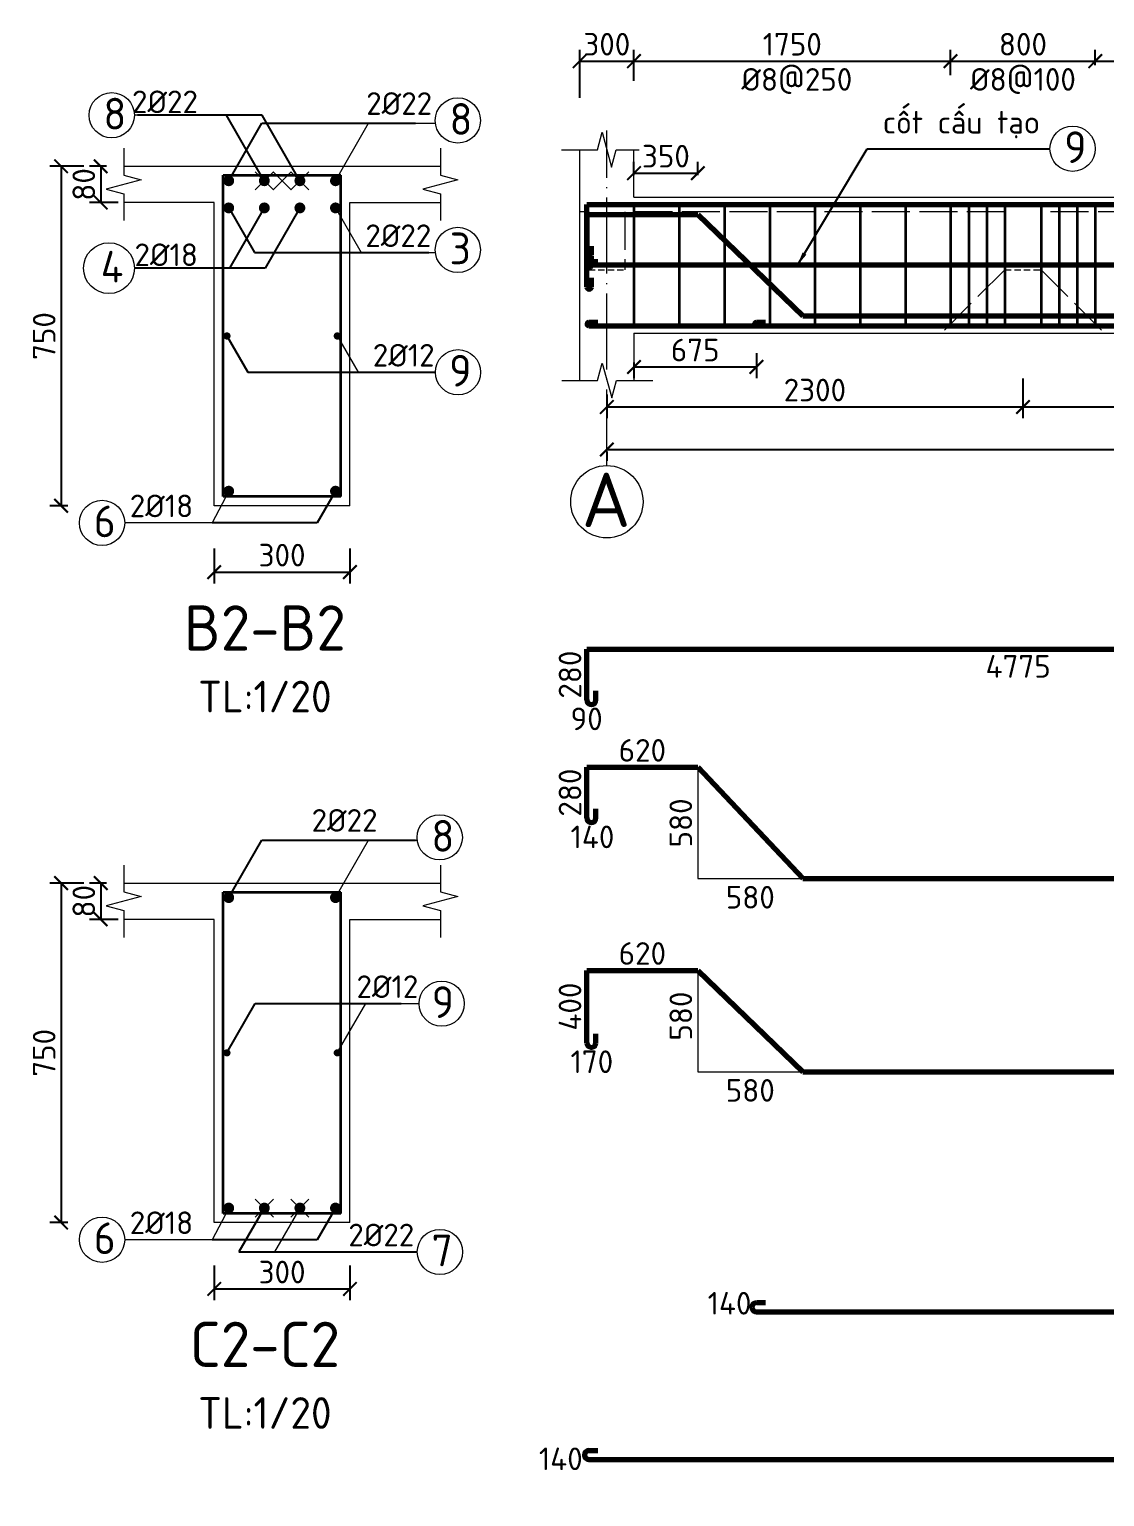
# Model space of a CAD drawing. Header units: millimetres. Extents: x 0 to 4970, y -594 to 1412.
# Drawn here: x 4017.3 to 4136.2, y 255.2 to 417.3 of the extents above; entities that cross this region are included whole.
import ezdxf

# ---------------------------------------------------------------- set-up
doc = ezdxf.new("R2010")
doc.units = ezdxf.units.MM
doc.header["$LTSCALE"] = 0.35
doc.header["$PDMODE"] = 3
for name, pattern in [('ACAD_ISO02W100', [15, 12, -3]), ('ACAD_ISO04W100', [30, 24, -3, 0, -3]), ('JIS_02_2.0', [3, 2, -1])]:
    doc.linetypes.add(name, pattern=pattern)
doc.layers.get('0').update_dxf_attribs({"lineweight": 50})
for name, color, linetype, lineweight in [('Cot Dai', 7, 'Continuous', 35), ('Cot thep', 2, 'Continuous', 70), ('Cotthepcat', 3, 'Continuous', 70), ('Duong Bao', 6, 'Continuous', 18), ('Kich Thuoc', 1, 'Continuous', 20), ('Ky Hieu', 4, 'Continuous', 20), ('Net Khuat', 5, 'ACAD_ISO02W100', 20), ('Text', 40, 'Continuous', 20), ('Truc', 3, 'ACAD_ISO04W100', 20)]:
    doc.layers.add(name, color=color, linetype=linetype, lineweight=lineweight)
doc.styles.get("Standard").update_dxf_attribs({"font": 'isocpeur.ttf'})
doc.styles.add('VN', font='')
doc.styles.get('VN').set_extended_font_data('TCVN 7284')
doc.dimstyles.new('Dim20', dxfattribs={"dimtxt": 2.5, "dimasz": 1.5, "dimexe": 1.25, "dimexo": 0.625, "dimtad": 1, "dimlfac": 20, "dimtxsty": 'Standard', "dimblk": 'ARCHTICK', "dimcen": 2.5, "dimadec": 0, "dimazin": 0, "dimtfac": 1, "dimtmove": 0, "dimatfit": 3, "dimfxl": 1, "dimarcsym": 0})
doc.dimstyles.new('Dim50', dxfattribs={"dimtxt": 2.5, "dimasz": 1.5, "dimexe": 1.25, "dimexo": 0.625, "dimtad": 1, "dimlfac": 50, "dimtxsty": 'Standard', "dimblk": 'ARCHTICK', "dimcen": 2.5, "dimadec": 0, "dimazin": 0, "dimtfac": 1, "dimtmove": 0, "dimatfit": 3, "dimfxl": 1, "dimarcsym": 0})
doc.dimstyles.new('Dim50KT', dxfattribs={"dimtxt": 2.5, "dimasz": 1.5, "dimexe": 1.25, "dimexo": 0.625, "dimtad": 1, "dimlfac": 50, "dimtxsty": 'Standard', "dimblk": 'ARCHTICK', "dimcen": 2.5, "dimse1": 1, "dimse2": 1, "dimsd1": 1, "dimsd2": 1, "dimadec": 0, "dimazin": 0, "dimtfac": 1, "dimtmove": 0, "dimatfit": 3, "dimfxl": 1, "dimarcsym": 0})
doc.dimstyles.new('ISO-25', dxfattribs={"dimtxt": 2.5, "dimasz": 2.5, "dimexe": 1.25, "dimexo": 0.625, "dimtad": 1, "dimtxsty": 'Standard', "dimcen": 2.5, "dimadec": 0, "dimazin": 0, "dimtfac": 1, "dimtmove": 0, "dimatfit": 3, "dimfxl": 1, "dimarcsym": 0})

# ---------------------------------------------------------------- blocks, each defined once
blk = doc.blocks.new('_ArchTick')
at = {"color": 0, "linetype": 'ByBlock', "const_width": 0.15}
blk.add_lwpolyline([(-0.5, -0.5), (0.5, 0.5)], dxfattribs=at)
blk = doc.blocks.new('*D138')
at = {"layer": 'Defpoints', "color": 0}
for p in [(4084.14, 413.82), (4084.14, 411.03), (4078.14, 409.15)]:
    blk.add_point(p, dxfattribs=at)
at = {"layer": 'Kich Thuoc', "color": 0, "lineweight": -2}
for p, q in [((4078.14, 409.77), (4078.14, 415.07)), ((4084.14, 411.66), (4084.14, 415.07)), ((4078.14, 413.82), (4084.14, 413.82))]:
    blk.add_line(p, q, dxfattribs=at)
at = {"layer": 'Kich Thuoc', "color": 0, "lineweight": -2, "xscale": 1.5, "yscale": 1.5, "zscale": 1.5, "rotation": 180}
blk.add_blockref('_ArchTick', (4078.14, 413.82), dxfattribs=at)
at = {"layer": 'Kich Thuoc', "color": 0, "lineweight": -2, "xscale": 1.5, "yscale": 1.5, "zscale": 1.5}
blk.add_blockref('_ArchTick', (4084.14, 413.82), dxfattribs=at)
at = {"layer": 'Kich Thuoc', "color": 0, "insert": (4081.14, 415.69), "char_height": 2.5, "attachment_point": 5}
blk.add_mtext('300', dxfattribs=at)
blk = doc.blocks.new('*D147')
at = {"layer": 'Defpoints', "color": 0}
for p in [(4078.94, 335.8), (4091.2, 335.8), (4091.2, 335.8)]:
    blk.add_point(p, dxfattribs=at)
at = {"layer": 'Kich Thuoc', "color": 0, "insert": (4085.07, 337.67), "char_height": 2.5, "attachment_point": 5}
blk.add_mtext('620', dxfattribs=at)
blk = doc.blocks.new('*D141')
at = {"layer": 'Defpoints', "color": 0}
for p in [(4026.44, 402.2), (4025.19, 398.2), (4027.74, 398.2)]:
    blk.add_point(p, dxfattribs=at)
at = {"layer": 'Kich Thuoc', "color": 0, "lineweight": -2}
for p, q in [((4025.82, 402.2), (4023.94, 402.2)), ((4025.19, 402.2), (4025.19, 398.2)), ((4027.12, 398.2), (4023.94, 398.2))]:
    blk.add_line(p, q, dxfattribs=at)
at = {"layer": 'Kich Thuoc', "color": 0, "lineweight": -2, "xscale": 1.5, "yscale": 1.5, "zscale": 1.5}
for p, rotation in [((4025.19, 402.2), 90), ((4025.19, 398.2), 270)]:
    blk.add_blockref('_ArchTick', p, dxfattribs=dict(at, rotation=rotation))
at = {"layer": 'Kich Thuoc', "color": 0, "insert": (4023.32, 400.2), "char_height": 2.5, "attachment_point": 5, "rotation": 90}
blk.add_mtext('80', dxfattribs=at)
blk = doc.blocks.new('*D142')
at = {"layer": 'Defpoints', "color": 0}
for p in [(4023.94, 402.2), (4020.81, 364.7), (4022.19, 364.7)]:
    blk.add_point(p, dxfattribs=at)
at = {"layer": 'Kich Thuoc', "color": 0, "lineweight": -2}
for p, q in [((4023.32, 402.2), (4019.56, 402.2)), ((4020.81, 402.2), (4020.81, 364.7)), ((4021.56, 364.7), (4019.56, 364.7))]:
    blk.add_line(p, q, dxfattribs=at)
at = {"layer": 'Kich Thuoc', "color": 0, "lineweight": -2, "xscale": 1.5, "yscale": 1.5, "zscale": 1.5}
for p, rotation in [((4020.81, 402.2), 90), ((4020.81, 364.7), 270)]:
    blk.add_blockref('_ArchTick', p, dxfattribs=dict(at, rotation=rotation))
at = {"layer": 'Kich Thuoc', "color": 0, "insert": (4018.94, 383.45), "char_height": 2.5, "attachment_point": 5, "rotation": 90}
blk.add_mtext('750', dxfattribs=at)
blk = doc.blocks.new('*D143')
at = {"layer": 'Defpoints', "color": 0}
for p in [(4037.74, 360.59), (4052.74, 360.59), (4052.74, 357.36)]:
    blk.add_point(p, dxfattribs=at)
at = {"layer": 'Kich Thuoc', "color": 0, "lineweight": -2}
for p, q in [((4037.74, 359.96), (4037.74, 356.11)), ((4052.74, 359.96), (4052.74, 356.11)), ((4037.74, 357.36), (4052.74, 357.36))]:
    blk.add_line(p, q, dxfattribs=at)
at = {"layer": 'Kich Thuoc', "color": 0, "lineweight": -2, "xscale": 1.5, "yscale": 1.5, "zscale": 1.5, "rotation": 180}
blk.add_blockref('_ArchTick', (4037.74, 357.36), dxfattribs=at)
at = {"layer": 'Kich Thuoc', "color": 0, "lineweight": -2, "xscale": 1.5, "yscale": 1.5, "zscale": 1.5}
blk.add_blockref('_ArchTick', (4052.74, 357.36), dxfattribs=at)
at = {"layer": 'Kich Thuoc', "color": 0, "insert": (4045.24, 359.24), "char_height": 2.5, "attachment_point": 5}
blk.add_mtext('300', dxfattribs=at)
blk = doc.blocks.new('*D144')
at = {"layer": 'Defpoints', "color": 0}
for p in [(4026.44, 323), (4025.19, 319), (4027.74, 319)]:
    blk.add_point(p, dxfattribs=at)
at = {"layer": 'Kich Thuoc', "color": 0, "lineweight": -2}
for p, q in [((4025.82, 323), (4023.94, 323)), ((4025.19, 323), (4025.19, 319)), ((4027.12, 319), (4023.94, 319))]:
    blk.add_line(p, q, dxfattribs=at)
at = {"layer": 'Kich Thuoc', "color": 0, "lineweight": -2, "xscale": 1.5, "yscale": 1.5, "zscale": 1.5}
for p, rotation in [((4025.19, 323), 90), ((4025.19, 319), 270)]:
    blk.add_blockref('_ArchTick', p, dxfattribs=dict(at, rotation=rotation))
at = {"layer": 'Kich Thuoc', "color": 0, "insert": (4023.32, 321), "char_height": 2.5, "attachment_point": 5, "rotation": 90}
blk.add_mtext('80', dxfattribs=at)
blk = doc.blocks.new('*D145')
at = {"layer": 'Defpoints', "color": 0}
for p in [(4023.94, 323), (4020.81, 285.5), (4022.19, 285.5)]:
    blk.add_point(p, dxfattribs=at)
at = {"layer": 'Kich Thuoc', "color": 0, "lineweight": -2}
for p, q in [((4023.32, 323), (4019.56, 323)), ((4020.81, 323), (4020.81, 285.5)), ((4021.56, 285.5), (4019.56, 285.5))]:
    blk.add_line(p, q, dxfattribs=at)
at = {"layer": 'Kich Thuoc', "color": 0, "lineweight": -2, "xscale": 1.5, "yscale": 1.5, "zscale": 1.5}
for p, rotation in [((4020.81, 323), 90), ((4020.81, 285.5), 270)]:
    blk.add_blockref('_ArchTick', p, dxfattribs=dict(at, rotation=rotation))
at = {"layer": 'Kich Thuoc', "color": 0, "insert": (4018.94, 304.25), "char_height": 2.5, "attachment_point": 5, "rotation": 90}
blk.add_mtext('750', dxfattribs=at)
blk = doc.blocks.new('*D146')
at = {"layer": 'Defpoints', "color": 0}
for p in [(4037.74, 281.38), (4052.74, 281.38), (4052.74, 278.16)]:
    blk.add_point(p, dxfattribs=at)
at = {"layer": 'Kich Thuoc', "color": 0, "lineweight": -2}
for p, q in [((4037.74, 280.76), (4037.74, 276.91)), ((4052.74, 280.76), (4052.74, 276.91)), ((4037.74, 278.16), (4052.74, 278.16))]:
    blk.add_line(p, q, dxfattribs=at)
at = {"layer": 'Kich Thuoc', "color": 0, "lineweight": -2, "xscale": 1.5, "yscale": 1.5, "zscale": 1.5, "rotation": 180}
blk.add_blockref('_ArchTick', (4037.74, 278.16), dxfattribs=at)
at = {"layer": 'Kich Thuoc', "color": 0, "lineweight": -2, "xscale": 1.5, "yscale": 1.5, "zscale": 1.5}
blk.add_blockref('_ArchTick', (4052.74, 278.16), dxfattribs=at)
at = {"layer": 'Kich Thuoc', "color": 0, "insert": (4045.24, 280.03), "char_height": 2.5, "attachment_point": 5}
blk.add_mtext('300', dxfattribs=at)
blk = doc.blocks.new('*D165')
at = {"layer": 'Defpoints', "color": 0}
for p in [(4084.14, 400.59), (4091.2, 401.44), (4091.2, 400.59)]:
    blk.add_point(p, dxfattribs=at)
at = {"layer": 'Kich Thuoc', "color": 0, "lineweight": -2}
for p, q in [((4084.14, 401.21), (4084.14, 402.69)), ((4091.2, 401.21), (4091.2, 402.69)), ((4084.14, 401.44), (4091.2, 401.44))]:
    blk.add_line(p, q, dxfattribs=at)
at = {"layer": 'Kich Thuoc', "color": 0, "lineweight": -2, "xscale": 1.5, "yscale": 1.5, "zscale": 1.5, "rotation": 180}
blk.add_blockref('_ArchTick', (4084.14, 401.44), dxfattribs=at)
at = {"layer": 'Kich Thuoc', "color": 0, "lineweight": -2, "xscale": 1.5, "yscale": 1.5, "zscale": 1.5}
blk.add_blockref('_ArchTick', (4091.2, 401.44), dxfattribs=at)
at = {"layer": 'Kich Thuoc', "color": 0, "insert": (4087.67, 403.32), "char_height": 2.5, "attachment_point": 5}
blk.add_mtext('350', dxfattribs=at)
blk = doc.blocks.new('*D166')
at = {"layer": 'Defpoints', "color": 0}
for p in [(4084.14, 381.15), (4097.68, 382.18), (4097.68, 380.03)]:
    blk.add_point(p, dxfattribs=at)
at = {"layer": 'Kich Thuoc', "color": 0, "lineweight": -2}
for p, q in [((4097.68, 381.56), (4097.68, 378.78)), ((4084.14, 380.52), (4084.14, 378.78)), ((4084.14, 380.03), (4097.68, 380.03))]:
    blk.add_line(p, q, dxfattribs=at)
at = {"layer": 'Kich Thuoc', "color": 0, "lineweight": -2, "xscale": 1.5, "yscale": 1.5, "zscale": 1.5, "rotation": 180}
blk.add_blockref('_ArchTick', (4084.14, 380.03), dxfattribs=at)
at = {"layer": 'Kich Thuoc', "color": 0, "lineweight": -2, "xscale": 1.5, "yscale": 1.5, "zscale": 1.5}
blk.add_blockref('_ArchTick', (4097.68, 380.03), dxfattribs=at)
at = {"layer": 'Kich Thuoc', "color": 0, "insert": (4090.91, 381.9), "char_height": 2.5, "attachment_point": 5}
blk.add_mtext('675', dxfattribs=at)
blk = doc.blocks.new('*D197')
at = {"layer": 'Defpoints', "color": 0}
for p in [(4079.79, 348.84), (4078.94, 343.24), (4078.94, 343.24)]:
    blk.add_point(p, dxfattribs=at)
at = {"layer": 'Kich Thuoc', "color": 0, "insert": (4077.07, 346.04), "char_height": 2.5, "attachment_point": 5, "rotation": 90}
blk.add_mtext('280', dxfattribs=at)
blk = doc.blocks.new('*D198')
at = {"layer": 'Defpoints', "color": 0}
for p in [(4079.79, 335.8), (4078.94, 330.2), (4078.94, 330.2)]:
    blk.add_point(p, dxfattribs=at)
at = {"layer": 'Kich Thuoc', "color": 0, "insert": (4077.07, 333), "char_height": 2.5, "attachment_point": 5, "rotation": 90}
blk.add_mtext('280', dxfattribs=at)
blk = doc.blocks.new('*D199')
at = {"layer": 'Defpoints', "color": 0}
for p in [(4079.79, 313.36), (4078.94, 305.36), (4078.94, 305.36)]:
    blk.add_point(p, dxfattribs=at)
at = {"layer": 'Kich Thuoc', "color": 0, "insert": (4077.07, 309.36), "char_height": 2.5, "attachment_point": 5, "rotation": 90}
blk.add_mtext('400', dxfattribs=at)
blk = doc.blocks.new('*D201')
at = {"layer": 'Defpoints', "color": 0}
for p in [(4078.94, 313.36), (4091.2, 313.36), (4091.2, 313.36)]:
    blk.add_point(p, dxfattribs=at)
at = {"layer": 'Kich Thuoc', "color": 0, "insert": (4085.07, 315.23), "char_height": 2.5, "attachment_point": 5}
blk.add_mtext('620', dxfattribs=at)
blk = doc.blocks.new('*D202')
at = {"layer": 'Defpoints', "color": 0}
for p in [(4102.8, 301.89), (4186.44, 301.89), (4186.44, 298.24)]:
    blk.add_point(p, dxfattribs=at)
at = {"layer": 'Kich Thuoc', "color": 0, "insert": (4144.62, 300.11), "char_height": 2.5, "attachment_point": 5}
blk.add_mtext('4180', dxfattribs=at)
blk = doc.blocks.new('*D203')
at = {"layer": 'Defpoints', "color": 0}
for p in [(4102.8, 323.23), (4186.44, 323.23), (4186.44, 319.58)]:
    blk.add_point(p, dxfattribs=at)
at = {"layer": 'Kich Thuoc', "color": 0, "insert": (4144.62, 321.45), "char_height": 2.5, "attachment_point": 5}
blk.add_mtext('4180', dxfattribs=at)
blk = doc.blocks.new('*D204')
at = {"layer": 'Defpoints', "color": 0}
for p in [(4091.2, 335.8), (4091.2, 323.5), (4091.2, 323.5)]:
    blk.add_point(p, dxfattribs=at)
at = {"layer": 'Kich Thuoc', "color": 0, "insert": (4089.32, 329.65), "char_height": 2.5, "attachment_point": 5, "rotation": 90}
blk.add_mtext('580', dxfattribs=at)
blk = doc.blocks.new('*D205')
at = {"layer": 'Defpoints', "color": 0}
for p in [(4091.2, 322.89), (4102.8, 322.89), (4102.8, 319.57)]:
    blk.add_point(p, dxfattribs=at)
at = {"layer": 'Kich Thuoc', "color": 0, "insert": (4097, 321.44), "char_height": 2.5, "attachment_point": 5}
blk.add_mtext('580', dxfattribs=at)
blk = doc.blocks.new('*D208')
at = {"layer": 'Defpoints', "color": 0}
for p in [(4091.2, 314.46), (4091.2, 302.16), (4091.2, 302.16)]:
    blk.add_point(p, dxfattribs=at)
at = {"layer": 'Kich Thuoc', "color": 0, "insert": (4089.32, 308.31), "char_height": 2.5, "attachment_point": 5, "rotation": 90}
blk.add_mtext('580', dxfattribs=at)
blk = doc.blocks.new('*D209')
at = {"layer": 'Defpoints', "color": 0}
for p in [(4091.2, 301.55), (4102.8, 301.55), (4102.8, 298.23)]:
    blk.add_point(p, dxfattribs=at)
at = {"layer": 'Kich Thuoc', "color": 0, "insert": (4097, 300.1), "char_height": 2.5, "attachment_point": 5}
blk.add_mtext('580', dxfattribs=at)
blk = doc.blocks.new('*D215')
at = {"layer": 'Defpoints', "color": 0}
for p in [(4097.68, 275.65), (4199.92, 275.65), (4199.92, 271.6)]:
    blk.add_point(p, dxfattribs=at)
at = {"layer": 'Kich Thuoc', "color": 0, "insert": (4148.8, 273.48), "char_height": 2.5, "attachment_point": 5}
blk.add_mtext('5110', dxfattribs=at)
blk = doc.blocks.new('*D216')
at = {"layer": 'Defpoints', "color": 0}
for p in [(4079.16, 261.08), (4222.74, 261.08), (4222.74, 255.21)]:
    blk.add_point(p, dxfattribs=at)
at = {"layer": 'Kich Thuoc', "color": 0, "insert": (4150.95, 257.09), "char_height": 2.5, "attachment_point": 5}
blk.add_mtext('7200', dxfattribs=at)
blk = doc.blocks.new('*D352')
at = {"layer": 'Defpoints', "color": 0}
for p in [(4135.14, 413.82), (4135.14, 412.8), (4119.14, 411.66)]:
    blk.add_point(p, dxfattribs=at)
at = {"layer": 'Kich Thuoc', "color": 0, "lineweight": -2}
for p, q in [((4119.14, 412.28), (4119.14, 415.07)), ((4135.14, 413.43), (4135.14, 415.07)), ((4119.14, 413.82), (4135.14, 413.82))]:
    blk.add_line(p, q, dxfattribs=at)
at = {"layer": 'Kich Thuoc', "color": 0, "lineweight": -2, "xscale": 1.5, "yscale": 1.5, "zscale": 1.5, "rotation": 180}
blk.add_blockref('_ArchTick', (4119.14, 413.82), dxfattribs=at)
at = {"layer": 'Kich Thuoc', "color": 0, "lineweight": -2, "xscale": 1.5, "yscale": 1.5, "zscale": 1.5}
blk.add_blockref('_ArchTick', (4135.14, 413.82), dxfattribs=at)
at = {"layer": 'Kich Thuoc', "color": 0, "insert": (4127.14, 415.69), "char_height": 2.5, "attachment_point": 5}
blk.add_mtext('800', dxfattribs=at)
blk = doc.blocks.new('*D357')
at = {"layer": 'Defpoints', "color": 0}
for p in [(4119.14, 413.82), (4084.14, 411.66), (4119.14, 411.66)]:
    blk.add_point(p, dxfattribs=at)
at = {"layer": 'Kich Thuoc', "color": 0, "lineweight": -2}
for p, q in [((4084.14, 412.28), (4084.14, 415.07)), ((4119.14, 412.28), (4119.14, 415.07)), ((4084.14, 413.82), (4119.14, 413.82))]:
    blk.add_line(p, q, dxfattribs=at)
at = {"layer": 'Kich Thuoc', "color": 0, "lineweight": -2, "xscale": 1.5, "yscale": 1.5, "zscale": 1.5, "rotation": 180}
blk.add_blockref('_ArchTick', (4084.14, 413.82), dxfattribs=at)
at = {"layer": 'Kich Thuoc', "color": 0, "lineweight": -2, "xscale": 1.5, "yscale": 1.5, "zscale": 1.5}
blk.add_blockref('_ArchTick', (4119.14, 413.82), dxfattribs=at)
at = {"layer": 'Kich Thuoc', "color": 0, "insert": (4101.64, 415.69), "char_height": 2.5, "attachment_point": 5}
blk.add_mtext('1750', dxfattribs=at)
blk = doc.blocks.new('*D358')
at = {"layer": 'Defpoints', "color": 0}
for p in [(4165.14, 413.82), (4135.14, 412.76), (4165.14, 412.76)]:
    blk.add_point(p, dxfattribs=at)
at = {"layer": 'Kich Thuoc', "color": 0, "lineweight": -2}
for p, q in [((4135.14, 413.39), (4135.14, 415.07)), ((4165.14, 413.39), (4165.14, 415.07)), ((4135.14, 413.82), (4165.14, 413.82))]:
    blk.add_line(p, q, dxfattribs=at)
at = {"layer": 'Kich Thuoc', "color": 0, "lineweight": -2, "xscale": 1.5, "yscale": 1.5, "zscale": 1.5, "rotation": 180}
blk.add_blockref('_ArchTick', (4135.14, 413.82), dxfattribs=at)
at = {"layer": 'Kich Thuoc', "color": 0, "lineweight": -2, "xscale": 1.5, "yscale": 1.5, "zscale": 1.5}
blk.add_blockref('_ArchTick', (4165.14, 413.82), dxfattribs=at)
at = {"layer": 'Kich Thuoc', "color": 0, "insert": (4150.14, 415.69), "char_height": 2.5, "attachment_point": 5}
blk.add_mtext('1500', dxfattribs=at)
blk = doc.blocks.new('*D421')
at = {"layer": 'Defpoints', "color": 0}
for p in [(4078.94, 349.41), (4174.27, 349.41), (4174.27, 345.07)]:
    blk.add_point(p, dxfattribs=at)
at = {"layer": 'Kich Thuoc', "color": 0, "insert": (4126.61, 346.95), "char_height": 2.5, "attachment_point": 5}
blk.add_mtext('4775', dxfattribs=at)
blk = doc.blocks.new('*D918')
at = {"layer": 'Defpoints', "color": 0}
for p in [(4081.14, 371.33), (4219.14, 371.33), (4219.14, 370.92)]:
    blk.add_point(p, dxfattribs=at)
at = {"layer": 'Kich Thuoc', "color": 0, "lineweight": -2}
for p, q in [((4081.14, 370.92), (4219.14, 370.92)), ((4081.14, 370.7), (4081.14, 369.67)), ((4219.14, 370.7), (4219.14, 369.67))]:
    blk.add_line(p, q, dxfattribs=at)
at = {"layer": 'Kich Thuoc', "color": 0, "lineweight": -2, "xscale": 1.5, "yscale": 1.5, "zscale": 1.5, "rotation": 180}
blk.add_blockref('_ArchTick', (4081.14, 370.92), dxfattribs=at)
at = {"layer": 'Kich Thuoc', "color": 0, "lineweight": -2, "xscale": 1.5, "yscale": 1.5, "zscale": 1.5}
blk.add_blockref('_ArchTick', (4219.14, 370.92), dxfattribs=at)
at = {"layer": 'Kich Thuoc', "color": 0, "insert": (4157.14, 372.79), "char_height": 2.5, "attachment_point": 5}
blk.add_mtext('6900', dxfattribs=at)
blk = doc.blocks.new('*D920')
at = {"layer": 'Defpoints', "color": 0}
for p in [(4127.14, 379.4), (4081.14, 377.63), (4127.14, 375.61)]:
    blk.add_point(p, dxfattribs=at)
at = {"layer": 'Kich Thuoc', "color": 0, "lineweight": -2}
for p, q in [((4127.14, 378.77), (4127.14, 374.36)), ((4081.14, 377), (4081.14, 374.36)), ((4081.14, 375.61), (4127.14, 375.61))]:
    blk.add_line(p, q, dxfattribs=at)
at = {"layer": 'Kich Thuoc', "color": 0, "lineweight": -2, "xscale": 1.5, "yscale": 1.5, "zscale": 1.5, "rotation": 180}
blk.add_blockref('_ArchTick', (4081.14, 375.61), dxfattribs=at)
at = {"layer": 'Kich Thuoc', "color": 0, "lineweight": -2, "xscale": 1.5, "yscale": 1.5, "zscale": 1.5}
blk.add_blockref('_ArchTick', (4127.14, 375.61), dxfattribs=at)
at = {"layer": 'Kich Thuoc', "color": 0, "insert": (4104.14, 377.48), "char_height": 2.5, "attachment_point": 5}
blk.add_mtext('2300', dxfattribs=at)
blk = doc.blocks.new('*D921')
at = {"layer": 'Defpoints', "color": 0}
for p in [(4127.14, 379.4), (4173.14, 378.61), (4173.14, 375.61)]:
    blk.add_point(p, dxfattribs=at)
at = {"layer": 'Kich Thuoc', "color": 0, "lineweight": -2}
for p, q in [((4127.14, 378.77), (4127.14, 374.36)), ((4173.14, 377.99), (4173.14, 374.36)), ((4127.14, 375.61), (4173.14, 375.61))]:
    blk.add_line(p, q, dxfattribs=at)
at = {"layer": 'Kich Thuoc', "color": 0, "lineweight": -2, "xscale": 1.5, "yscale": 1.5, "zscale": 1.5, "rotation": 180}
blk.add_blockref('_ArchTick', (4127.14, 375.61), dxfattribs=at)
at = {"layer": 'Kich Thuoc', "color": 0, "lineweight": -2, "xscale": 1.5, "yscale": 1.5, "zscale": 1.5}
blk.add_blockref('_ArchTick', (4173.14, 375.61), dxfattribs=at)
at = {"layer": 'Kich Thuoc', "color": 0, "insert": (4150.14, 377.48), "char_height": 2.5, "attachment_point": 5}
blk.add_mtext('2300', dxfattribs=at)

msp = doc.modelspace()

# ---------------------------------------------------------------- linework, layer by layer
at = {"layer": 'Cot Dai'}
for p, q in [((4038.742537, 401.20452), (4051.742537, 401.20452)), ((4038.742537, 365.70452), (4038.742537, 401.20452)), ((4051.742537, 365.70452), (4051.742537, 401.20452)), ((4084.143276, 397.975568), (4084.143276, 384.575568)), ((4089.143276, 397.975568), (4089.143276, 384.575568)), ((4094.143276, 397.975568), (4094.143276, 384.575568)), ((4099.143276, 397.975568), (4099.143276, 384.575568)), ((4104.143276, 397.975568), (4104.143276, 384.575568)), ((4109.143276, 397.975568), (4109.143276, 384.575568)), ((4114.143276, 397.975568), (4114.143276, 384.575568)), ((4119.143276, 397.975568), (4119.143276, 384.575568)), ((4121.143276, 397.975568), (4121.143276, 384.575568)), ((4123.143276, 397.975568), (4123.143276, 384.575568)), ((4125.143276, 397.97999), (4125.143276, 384.57999)), ((4129.143276, 397.980372), (4129.143276, 384.580372)), ((4131.143276, 397.970903), (4131.143276, 384.570903)), ((4133.143276, 397.970903), (4133.143276, 384.570903)), ((4135.143276, 397.970903), (4135.143276, 384.570903)), ((4051.742537, 365.70452), (4038.742537, 365.70452)), ((4038.742537, 321.999372), (4051.742537, 321.999372)), ((4038.742537, 286.499372), (4038.742537, 321.999372)), ((4051.742537, 286.499372), (4051.742537, 321.999372)), ((4051.742537, 286.499372), (4038.742537, 286.499372))]:
    msp.add_line(p, q, dxfattribs=at)
at = {"layer": 'Cot thep'}
for p, q in [((4078.943276, 397.975568), (4222.143276, 397.975568)), ((4078.943276, 397.975568), (4099.989294, 397.975568)), ((4078.943276, 392.375568), (4078.943276, 397.975568)), ((4078.943276, 396.875568), (4091.199625, 396.875568)), ((4078.943276, 391.275568), (4078.943276, 396.875568)), ((4078.943276, 388.875568), (4078.943276, 396.875568)), ((4091.199625, 396.875568), (4102.799625, 385.675568)), ((4091.199625, 396.875568), (4102.799625, 385.675568)), ((4079.443276, 392.375568), (4079.443276, 393.375568)), ((4288.143276, 391.295527), (4079.161053, 391.275607)), ((4079.443276, 391.275568), (4079.443276, 392.275568)), ((4079.443276, 388.875568), (4079.443276, 389.875568)), ((4079.161053, 384.575568), (4222.143276, 384.575568)), ((4093.098891, 384.575568), (4175.299647, 384.575568)), ((4102.799625, 385.675568), (4186.439692, 385.675568)), ((4112.580196, 385.675568), (4180.143276, 385.675568)), ((4078.943276, 348.835896), (4174.271005, 348.835896)), ((4078.943276, 343.235896), (4078.943276, 348.835896)), ((4078.943276, 335.796666), (4091.199625, 335.796666)), ((4078.943276, 330.196666), (4078.943276, 335.796666)), ((4091.199625, 335.796666), (4102.799625, 323.496666)), ((4102.799625, 323.496666), (4186.439692, 323.496666)), ((4078.943276, 313.355224), (4091.199625, 313.355224)), ((4078.943276, 313.355224), (4091.199625, 313.355224)), ((4078.943276, 305.355224), (4078.943276, 313.355224)), ((4091.199625, 313.355224), (4102.799625, 302.155224)), ((4091.199625, 313.355224), (4102.799625, 302.155224)), ((4102.799625, 302.155224), (4186.439692, 302.155224)), ((4097.681574, 275.646596), (4199.92452, 275.646596)), ((4079.161053, 259.308659), (4222.743276, 259.308659))]:
    msp.add_line(p, q, dxfattribs=at)
at = {"layer": 'Cot thep', "color": 1, "const_width": 0.6}
for points in [[(4039.042537, 400.60452, 1), (4039.642537, 400.60452, 1)], [(4042.97587, 400.60452, 1), (4043.57587, 400.60452, 1)], [(4046.909203, 400.60452, 1), (4047.509203, 400.60452, 1)], [(4050.842537, 400.60452, 1), (4051.442537, 400.60452, 1)], [(4039.042537, 397.60452, 1), (4039.642537, 397.60452, 1)], [(4050.842537, 397.60452, 1), (4051.442537, 397.60452, 1)], [(4042.97587, 287.099372, 1), (4043.57587, 287.099372, 1)], [(4046.909203, 287.099372, 1), (4047.509203, 287.099372, 1)]]:
    msp.add_lwpolyline(points, format="xyb", close=True, dxfattribs=at)
at = {"layer": 'Cot thep'}
for points, const_width in [([(4042.97587, 397.60452, 1), (4043.57587, 397.60452, 1)], 0.6), ([(4046.909203, 397.60452, 1), (4047.509203, 397.60452, 1)], 0.6), ([(4038.942537, 383.45452, 1), (4039.342537, 383.45452, 1)], 0.4), ([(4051.142537, 383.45452, 1), (4051.542537, 383.45452, 1)], 0.4), ([(4039.042537, 366.30452, 1), (4039.642537, 366.30452, 1)], 0.6), ([(4050.842537, 366.30452, 1), (4051.442537, 366.30452, 1)], 0.6), ([(4039.042537, 321.399372, 1), (4039.642537, 321.399372, 1)], 0.6), ([(4050.842537, 321.399372, 1), (4051.442537, 321.399372, 1)], 0.6), ([(4038.942537, 304.249372, 1), (4039.342537, 304.249372, 1)], 0.4), ([(4051.142537, 304.249372, 1), (4051.542537, 304.249372, 1)], 0.4), ([(4039.042537, 287.099372, 1), (4039.642537, 287.099372, 1)], 0.6), ([(4050.842537, 287.099372, 1), (4051.442537, 287.099372, 1)], 0.6)]:
    msp.add_lwpolyline(points, format="xyb", close=True, dxfattribs=dict(at, const_width=const_width))
for centre in [(4079.193276, 392.375568), (4079.193276, 391.275568), (4079.193276, 388.875568)]:
    msp.add_arc(centre, 0.25, 180, 0, dxfattribs=at)
at = {"layer": 'Cotthepcat'}
for p, q in [((4079.161053, 391.675607), (4080.161053, 391.675607)), ((4079.161053, 384.975568), (4080.161053, 384.975568)), ((4097.682891, 384.97929), (4098.682891, 384.97929)), ((4079.943276, 343.235896), (4079.943276, 344.235896)), ((4079.943276, 330.196666), (4079.943276, 331.196666)), ((4079.943276, 305.355224), (4079.943276, 306.355224)), ((4097.681574, 276.646596), (4098.681574, 276.646596)), ((4079.161053, 260.308659), (4080.161053, 260.308659))]:
    msp.add_line(p, q, dxfattribs=at)
for centre, radius, start, end in [((4079.161053, 391.475607), 0.2, 90, 270), ((4079.161053, 384.775568), 0.2, 90, 270), ((4097.681574, 384.77929), 0.2, 90, 270), ((4079.443276, 343.235896), 0.5, 180, 0), ((4079.443276, 330.196666), 0.5, 180, 0), ((4079.443276, 305.355224), 0.5, 180, 0), ((4097.681574, 276.146596), 0.5, 90, 270), ((4079.161053, 259.808659), 0.5, 90, 270)]:
    msp.add_arc(centre, radius, start, end, dxfattribs=at)
at = {"layer": 'Duong Bao'}
for p, q in [((4078.143276, 378.535584), (4078.143276, 404.033061)), ((4084.143276, 398.775568), (4084.143276, 404.033061)), ((4027.742537, 402.20452), (4062.742537, 402.20452)), ((4037.742537, 398.20452), (4027.742537, 398.20452)), ((4037.742537, 364.70452), (4037.742537, 398.20452)), ((4052.742537, 364.70452), (4052.742537, 398.20452)), ((4052.742537, 398.20452), (4062.742537, 398.20452)), ((4084.143276, 398.775568), (4216.143276, 398.775568)), ((4084.143276, 383.775568), (4216.143276, 383.775568)), ((4084.143276, 383.775568), (4084.143276, 378.518076)), ((4052.742537, 364.70452), (4037.742537, 364.70452)), ((4027.742537, 322.999372), (4062.742537, 322.999372)), ((4037.742537, 318.999372), (4027.742537, 318.999372)), ((4037.742537, 285.499372), (4037.742537, 318.999372)), ((4052.742537, 285.499372), (4052.742537, 318.999372)), ((4052.742537, 318.999372), (4062.742537, 318.999372)), ((4052.742537, 285.499372), (4037.742537, 285.499372))]:
    msp.add_line(p, q, dxfattribs=at)
at = {"layer": 'Kich Thuoc'}
for p, q in [((4091.199625, 335.796666), (4091.199625, 323.496666)), ((4091.199625, 323.496666), (4102.799625, 323.496666)), ((4091.199625, 313.355224), (4091.199625, 302.155224)), ((4091.199625, 302.155224), (4102.799625, 302.155224))]:
    msp.add_line(p, q, dxfattribs=at)
for p in [(4043.27587, 400.60452), (4045.242537, 400.60452), (4047.209203, 400.60452), (4043.27587, 287.099372), (4047.209203, 287.099372)]:
    msp.add_point(p, dxfattribs=at)
at = {"layer": 'Ky Hieu'}
for p, q in [((4040.750303, 407.846387), (4028.908787, 407.846387)), ((4051.142537, 400.60452), (4054.807159, 406.951832)), ((4060.000236, 406.963176), (4062.187736, 406.963176)), ((4051.142537, 397.60452), (4053.99637, 392.661534)), ((4061.447441, 392.659482), (4062.187736, 392.659482)), ((4051.342537, 383.45452), (4053.655851, 379.447742)), ((4039.342537, 366.30452), (4037.507033, 362.803697)), ((4037.507033, 362.803697), (4027.838929, 362.803697)), ((4051.142537, 321.399372), (4054.807159, 327.746685)), ((4060.000236, 327.758029), (4060.187736, 327.758029)), ((4051.342537, 304.249372), (4054.480876, 309.685136)), ((4051.888595, 309.685136), (4060.387736, 309.685136)), ((4039.342537, 287.099372), (4037.507033, 283.598549)), ((4047.209203, 287.099372), (4044.408341, 282.248136)), ((4037.507033, 283.598549), (4027.838929, 283.598549))]:
    msp.add_line(p, q, dxfattribs=at)
for points in [[(4076.143276, 404.033061), (4076.143276, 404.033061), (4080.108, 404.033061), (4080.625638, 405.964912), (4081.660914, 402.101209), (4082.178553, 404.033061), (4084.731154, 404.033061), (4084.731154, 404.033061)], [(4027.742537, 404.20452), (4027.742537, 404.20452), (4027.742537, 401.239796), (4029.674388, 400.722158), (4025.810685, 399.686882), (4027.742537, 399.169244), (4027.742537, 396.20452), (4027.742537, 396.20452)], [(4062.742537, 404.20452), (4062.742537, 404.20452), (4062.742537, 401.239796), (4064.674388, 400.722158), (4060.810685, 399.686882), (4062.742537, 399.169244), (4062.742537, 396.20452), (4062.742537, 396.20452)], [(4076.160914, 378.535584), (4076.160914, 378.535584), (4080.125638, 378.535584), (4080.643276, 380.467436), (4081.678553, 376.603732), (4082.196191, 378.535584), (4086.238335, 378.535584), (4086.238335, 378.535584)], [(4027.742537, 324.999372), (4027.742537, 324.999372), (4027.742537, 322.034648), (4029.674388, 321.51701), (4025.810685, 320.481734), (4027.742537, 319.964096), (4027.742537, 316.999372), (4027.742537, 316.999372)], [(4062.742537, 324.999372), (4062.742537, 324.999372), (4062.742537, 322.034648), (4064.674388, 321.51701), (4060.810685, 320.481734), (4062.742537, 319.964096), (4062.742537, 316.999372), (4062.742537, 316.999372)]]:
    msp.add_lwpolyline(points, dxfattribs=at)
for centre, radius in [((4026.408787, 407.846387), 2.5), ((4064.669671, 407.263176), 2.5), ((4132.629957, 404.144171), 2.5), ((4064.669671, 392.959482), 2.5), ((4026.105074, 390.946868), 2.803713), ((4064.687736, 379.447742), 2.5), ((4081.143276, 365.143708), 4), ((4025.338929, 362.803697), 2.5), ((4062.669671, 328.058029), 2.5), ((4062.887736, 309.685136), 2.5), ((4025.338929, 283.598549), 2.5), ((4062.687736, 282.248136), 2.5)]:
    msp.add_circle(centre, radius, dxfattribs=at)
at = {"layer": 'Net Khuat'}
for p, q in [((4079.143276, 397.175568), (4078.143276, 397.175568)), ((4079.143276, 397.175568), (4079.143276, 390.775568)), ((4125.143276, 397.175568), (4083.143276, 397.175568)), ((4083.143276, 397.175568), (4083.143276, 390.775568)), ((4125.143276, 397.175568), (4125.143276, 390.775568)), ((4171.143276, 397.175568), (4129.143276, 397.175568)), ((4129.143276, 397.175568), (4129.143276, 390.775568)), ((4125.143276, 390.775568), (4118.143276, 383.775568)), ((4129.143276, 390.775568), (4136.143276, 383.775568))]:
    msp.add_line(p, q, dxfattribs=at)
at = {"layer": 'Net Khuat', "linetype": 'JIS_02_2.0'}
for p, q in [((4079.143276, 390.775568), (4083.143276, 390.775568)), ((4125.143276, 390.775568), (4129.143276, 390.775568))]:
    msp.add_line(p, q, dxfattribs=at)
at = {"layer": 'Truc'}
msp.add_line((4081.143276, 369.143708), (4081.143276, 406.15149), dxfattribs=at)

# ---------------------------------------------------------------- texts
at = {"layer": 'Kich Thuoc', "color": 2}
msp.add_text('A', height=6, dxfattribs=at).set_placement((4078.36651, 362.350395))
at = {"layer": 'Kich Thuoc', "char_height": 2.5}
for s, insert, width, attachment_point in [('%%C8@250', (4102.143276, 411.621568), 24.5, 5), ('%%C8@100', (4127.143276, 411.621568), 24.5, 5), ('90', (4077.12953, 342.397779), 3.45107973, 1), ('140', (4077.12953, 329.358549), 3.45107973, 1), ('170', (4077.12953, 304.517107), 3.45107973, 1), ('140', (4092.284715, 277.830319), 3.45107973, 1), ('140', (4073.628373, 260.644155), 3.45107973, 1)]:
    msp.add_mtext(s, dxfattribs=dict(at, insert=insert, width=width, attachment_point=attachment_point))
at = {"layer": 'Ky Hieu', "style": 'VN'}
for s, p in [('8', (4025.494764, 406.263252)), ('8', (4063.755647, 405.680042)), ('9', (4131.711477, 402.561036)), ('3', (4063.755647, 391.376347)), ('4', (4025.191051, 389.363734)), ('9', (4063.721139, 377.864607)), ('6', (4024.424906, 361.220562)), ('8', (4061.755647, 326.474894)), ('9', (4061.794468, 308.102001)), ('6', (4024.424906, 282.015415)), ('7', (4061.773713, 280.665001))]:
    msp.add_text(s, height=3.5, dxfattribs=at).set_placement(p)
at = {"layer": 'Ky Hieu', "char_height": 2.5}
for s, insert, attachment_point in [('   2%%C22', (4035.938837, 408.076416), 9), ('2%%C22', (4054.539929, 407.888176), 7), ('2%%C22', (4054.447441, 393.284482), 7), ('   2%%C18', (4035.938837, 391.176897), 9), ('2%%C12', (4055.266588, 380.072742), 7), ('2%%C18', (4035.414301, 363.428697), 9), ('2%%C22', (4048.504031, 328.683029), 7), ('2%%C12', (4053.466588, 310.310136), 7), ('2%%C18', (4035.414301, 284.223549), 9), ('2%%C22', (4059.849547, 282.873136), 9)]:
    msp.add_mtext(s, dxfattribs=dict(at, insert=insert, attachment_point=attachment_point))
at = {"layer": 'Ky Hieu', "insert": (4111.640164, 408.320682), "char_height": 2.5, "width": 19.66737424, "attachment_point": 1}
msp.add_mtext('c{\\fTCVN 7284|b0|i0|c0|p34;ố}t c{\\fTCVN 7284|b0|i0|c0|p34;ấ}u t{\\fTCVN 7284|b0|i0|c0|p34;ạ}o', dxfattribs=at)
at = {"layer": 'Text', "char_height": 5, "width": 43.59497134, "attachment_point": 5, "style": 'VN'}
for s, insert in [('\\pt5;B2-B2 \\P{\\H0.7x;TL:1/20}', (4043.341736, 347.779904)), ('\\pt5;C2-C2 \\P{\\H0.7x;TL:1/20}', (4043.341736, 268.624869))]:
    msp.add_mtext(s, dxfattribs=dict(at, insert=insert))

# ---------------------------------------------------------------- dimensions: what is measured, and where the dimension line sits
at = {"layer": 'Kich Thuoc'}
for base, p1, p2, picture, middle in [((4084.143276, 413.818262), (4078.143276, 409.146325), (4084.143276, 411.030523), '*D138', (4081.143276, 413.818262)), ((4219.143276, 370.918973), (4081.143276, 371.326983), (4219.143276, 371.326983), '*D918', (4157.140872, 370.918973))]:
    dim = msp.add_linear_dim(base=base, p1=p1, p2=p2, dimstyle='Dim50', dxfattribs=at)
    dim.commit()
    dim.dimension.update_dxf_attribs({"geometry": picture, "text_midpoint": middle, "dimtype": 160})
for base, p1, p2, dimstyle, picture, middle in [((4119.143276, 413.818262), (4084.143276, 411.655523), (4119.143276, 411.655523), 'Dim50', '*D357', (4101.643276, 415.693262)), ((4165.143276, 413.818262), (4135.143276, 412.763661), (4165.143276, 412.763661), 'Dim50', '*D358', (4150.143276, 415.693262)), ((4127.143276, 375.605087), (4081.143276, 377.625649), (4127.143276, 379.395746), 'Dim50', '*D920', (4104.143276, 377.480087)), ((4052.742537, 357.361777), (4037.742537, 360.585768), (4052.742537, 360.585768), 'Dim20', '*D143', (4045.242537, 359.236777)), ((4102.799625, 319.567745), (4091.199625, 322.892203), (4102.799625, 322.892203), 'Dim50KT', '*D205', (4096.999625, 321.442745)), ((4102.799625, 298.226303), (4091.199625, 301.550761), (4102.799625, 301.550761), 'Dim50KT', '*D209', (4096.999625, 300.101303)), ((4052.742537, 278.156629), (4037.742537, 281.38062), (4052.742537, 281.38062), 'Dim20', '*D146', (4045.242537, 280.031629))]:
    dim = msp.add_linear_dim(base=base, p1=p1, p2=p2, dimstyle=dimstyle, dxfattribs=at)
    dim.commit()
    dim.dimension.update_dxf_attribs({"geometry": picture, "text_midpoint": middle})
for base, p1, p2, picture, middle in [((4135.143276, 413.818262), (4119.143276, 411.655523), (4135.143276, 412.800313), '*D352', (4127.143276, 415.693262)), ((4173.143276, 375.605087), (4127.143276, 379.395746), (4173.143276, 378.613778), '*D921', (4150.143276, 377.480087))]:
    dim = msp.add_linear_dim(base=base, p1=p1, p2=p2, dimstyle='Dim50', override={"dimtmove": 1}, dxfattribs=at)
    dim.commit()
    dim.dimension.update_dxf_attribs({"geometry": picture, "text_midpoint": middle})
dim = msp.add_linear_dim(base=(4091.199625, 401.443715), p1=(4084.143276, 400.587858), p2=(4091.199625, 400.587858), text='350', dimstyle='Dim50', dxfattribs=at)
dim.commit()
dim.dimension.update_dxf_attribs({"geometry": '*D165', "text_midpoint": (4087.671451, 401.443715), "dimtype": 160})
for base, p1, p2, picture, middle in [((4020.813815, 364.70452), (4023.941958, 402.20452), (4022.189236, 364.70452), '*D142', (4018.938815, 383.45452)), ((4020.813815, 285.499372), (4023.941958, 322.999372), (4022.189236, 285.499372), '*D145', (4018.938815, 304.249372))]:
    dim = msp.add_linear_dim(base=base, p1=p1, p2=p2, angle=90, dimstyle='Dim20', dxfattribs=at)
    dim.commit()
    dim.dimension.update_dxf_attribs({"geometry": picture, "text_midpoint": middle})
for base, p1, p2, dimstyle, picture, middle in [((4025.191958, 398.20452), (4026.440662, 402.20452), (4027.742537, 398.20452), 'Dim20', '*D141', (4025.191958, 400.20452)), ((4078.943276, 343.235896), (4079.785927, 348.835896), (4078.943276, 343.235896), 'Dim50KT', '*D197', (4078.943276, 346.035896)), ((4078.943276, 330.196666), (4079.785927, 335.796666), (4078.943276, 330.196666), 'Dim50KT', '*D198', (4078.943276, 332.996666)), ((4025.191958, 318.999372), (4026.440662, 322.999372), (4027.742537, 318.999372), 'Dim20', '*D144', (4025.191958, 320.999372)), ((4078.943276, 305.355224), (4079.785927, 313.355224), (4078.943276, 305.355224), 'Dim50KT', '*D199', (4078.943276, 309.355224))]:
    dim = msp.add_linear_dim(base=base, p1=p1, p2=p2, angle=90, dimstyle=dimstyle, dxfattribs=at)
    dim.commit()
    dim.dimension.update_dxf_attribs({"geometry": picture, "text_midpoint": middle, "dimtype": 160})
for base, p1, p2, text, dimstyle, picture, middle in [((4097.681574, 380.02599), (4084.143276, 381.146822), (4097.681574, 382.181695), '675', 'Dim50', '*D166', (4090.912425, 381.90099)), ((4174.271005, 345.072537), (4078.943276, 349.413683), (4174.271005, 349.413683), '4775', 'Dim50KT', '*D421', (4126.607141, 346.947537)), ((4091.199625, 335.796666), (4078.943276, 335.796666), (4091.199625, 335.796666), '620', 'Dim50KT', '*D147', (4085.071451, 337.671666)), ((4186.439692, 319.578033), (4102.799625, 323.230318), (4186.439692, 323.230318), '4180', 'Dim50KT', '*D203', (4144.619658, 321.453033)), ((4091.199625, 313.355224), (4078.943276, 313.355224), (4091.199625, 313.355224), '620', 'Dim50KT', '*D201', (4085.071451, 315.230224)), ((4186.439692, 298.236591), (4102.799625, 301.888876), (4186.439692, 301.888876), '4180', 'Dim50KT', '*D202', (4144.619658, 300.111591)), ((4199.92452, 271.600483), (4097.681574, 275.646596), (4199.92452, 275.646596), '5110', 'Dim50KT', '*D215', (4148.803047, 273.475483)), ((4222.743276, 255.212828), (4079.161053, 261.075276), (4222.743276, 261.075276), '7200', 'Dim50KT', '*D216', (4150.952164, 257.087828))]:
    dim = msp.add_linear_dim(base=base, p1=p1, p2=p2, text=text, dimstyle=dimstyle, dxfattribs=at)
    dim.commit()
    dim.dimension.update_dxf_attribs({"geometry": picture, "text_midpoint": middle})
for base, p1, p2, picture, middle in [((4091.199625, 323.496666), (4091.199625, 335.796666), (4091.199625, 323.496666), '*D204', (4089.324625, 329.646666)), ((4091.199625, 302.155224), (4091.199625, 314.455224), (4091.199625, 302.155224), '*D208', (4089.324625, 308.305224))]:
    dim = msp.add_linear_dim(base=base, p1=p1, p2=p2, angle=90, text='580', dimstyle='Dim50KT', dxfattribs=at)
    dim.commit()
    dim.dimension.update_dxf_attribs({"geometry": picture, "text_midpoint": middle})

# ---------------------------------------------------------------- leaders
at = {"layer": 'Ky Hieu', "annotation_type": 0, "has_hookline": 1}
for points, dimstyle, hookline_direction, text_width in [([(4047.209203, 400.60452), (4043.028109, 407.846387), (4041.375303, 407.846387)], 'Dim50', 1, 11.5), ([(4039.342537, 397.60452), (4042.197556, 392.659482), (4053.822441, 392.659482)], 'Dim50', 0, 7), ([(4039.142537, 304.249372), (4042.280876, 309.685136), (4051.263595, 309.685136)], 'ISO-25', 0, 6.5)]:
    msp.add_leader(points, dimstyle=dimstyle, override={"dimgap": 0.625, "dimtad": 1, "dimldrblk": 'None'}, dxfattribs=dict(at, hookline_direction=hookline_direction, text_width=text_width))
at = {"layer": 'Ky Hieu'}
for points, dimstyle, override in [([(4043.27587, 400.60452), (4039.094776, 407.846387), (4032.825921, 407.846387)], 'Dim50', {"dimgap": 0.625, "dimtad": 1, "dimldrblk": 'None'}), ([(4039.342537, 400.60452), (4043.013709, 406.963176), (4060.000236, 406.963176)], 'ISO-25', {"dimgap": 0.625, "dimtad": 1, "dimldrblk": 'None'}), ([(4102.220143, 391.275568), (4109.904939, 404.144171), (4130.129957, 404.144171)], 'Dim50KT', {"dimgap": 0.625, "dimtad": 1}), ([(4043.27587, 397.60452), (4039.432073, 390.946868), (4028.908787, 390.946868)], 'Dim50', {"dimgap": 0.625, "dimtad": 1, "dimldrblk": 'None'}), ([(4047.209203, 397.60452), (4043.365406, 390.946868), (4031.982428, 390.946868)], 'Dim50', {"dimgap": 0.625, "dimtad": 1, "dimldrblk": 'None'}), ([(4039.142537, 383.45452), (4041.455851, 379.447742), (4062.187736, 379.447742)], 'Dim50', {"dimgap": 0.625, "dimtad": 1, "dimldrblk": 'None'}), ([(4051.142537, 366.30452), (4049.121336, 362.803697), (4037.507033, 362.803697)], 'ISO-25', {"dimgap": 0.625, "dimtad": 1, "dimldrblk": 'None'}), ([(4051.142537, 366.30452), (4049.121336, 362.803697), (4038.521075, 362.803697)], 'ISO-25', {"dimgap": 0.625, "dimtad": 1, "dimldrblk": 'None'}), ([(4039.342537, 321.399372), (4043.013709, 327.758029), (4060.000236, 327.758029)], 'ISO-25', {"dimgap": 0.625, "dimtad": 1, "dimldrblk": 'None'}), ([(4051.142537, 287.099372), (4049.121336, 283.598549), (4037.507033, 283.598549)], 'ISO-25', {"dimgap": 0.625, "dimtad": 1, "dimldrblk": 'None'}), ([(4051.142537, 287.099372), (4049.121336, 283.598549), (4038.521075, 283.598549)], 'ISO-25', {"dimgap": 0.625, "dimtad": 1, "dimldrblk": 'None'}), ([(4043.27587, 287.099372), (4040.475007, 282.248136), (4060.187736, 282.248136)], 'ISO-25', {"dimgap": 0.625, "dimtad": 1, "dimldrblk": 'None'})]:
    msp.add_leader(points, dimstyle=dimstyle, override=override, dxfattribs=at)

doc.saveas('drawing.dxf')
